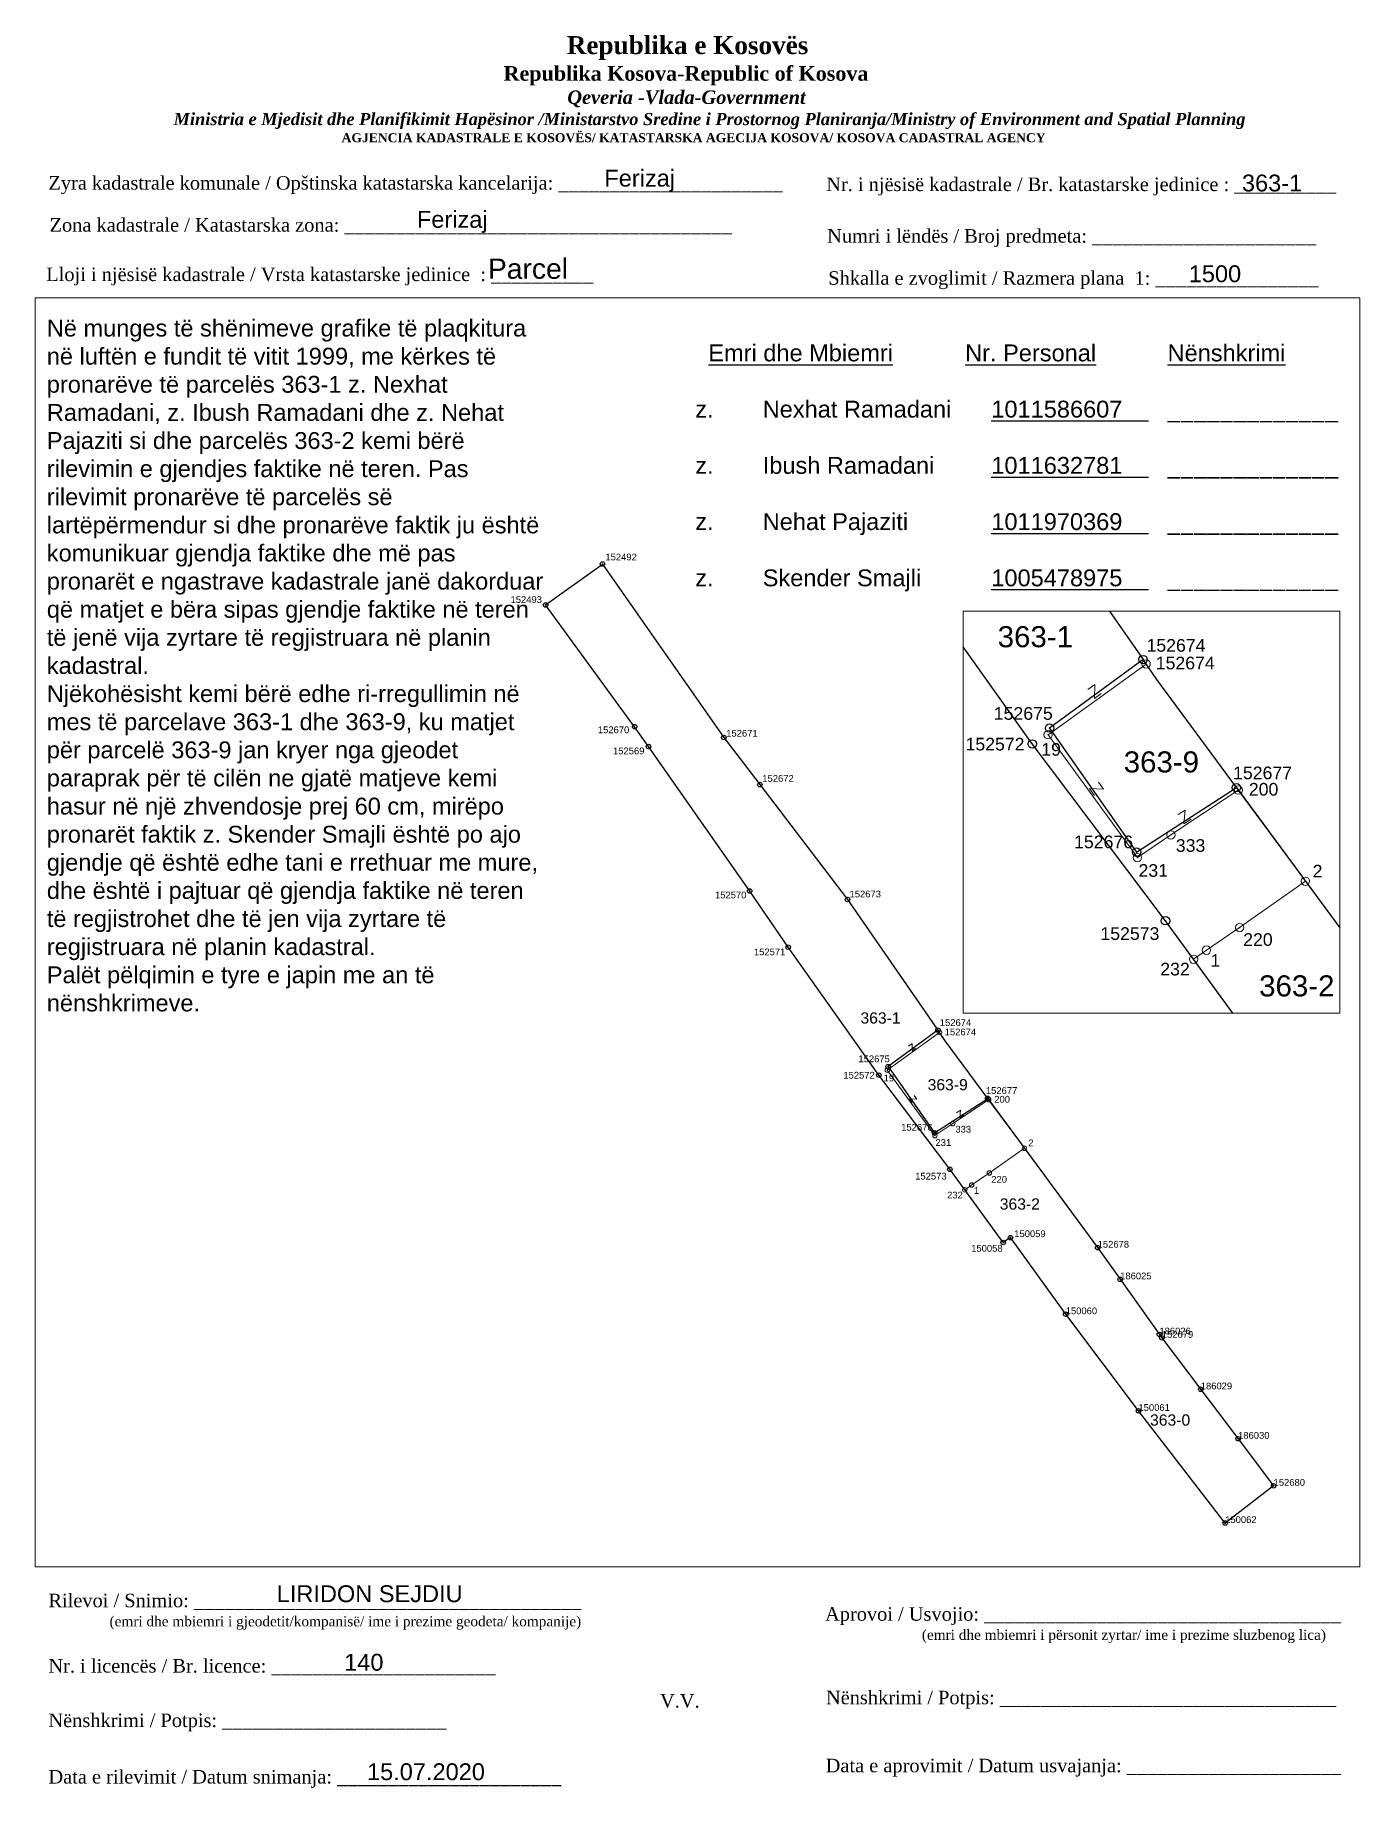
# Paper-space layout 'Layout1' of a CAD drawing. Header units: metres. Extents: x 2 to 198, y 5 to 265.
# The model-space entities are those that its viewports show. They can reach past a viewport. Long polylines and large blocks are cut down to what shows.
import ezdxf
from ezdxf.enums import TextEntityAlignment as Align

# ---------------------------------------------------------------- set-up
doc = ezdxf.new("R2010")
doc.units = ezdxf.units.M
doc.header["$PDMODE"] = 32
doc.header["$PDSIZE"] = 1
for name, color, linetype in [('FERIZAJ_A10_PAR_PARCEL_TXT', 7, 'Continuous'), ('FERIZAJ_PAR_PARCELGEOM_ILI', 7, 'Continuous'), ('Korniza e jashtme', 7, 'Continuous'), ('Nr e Pikave Gjeodezike te Parceles Baze', 7, 'Continuous'), ('Nr Parceles Baze', 7, 'Continuous'), ('Parcela Baze', 7, 'Continuous'), ('Pikat', 7, 'Continuous')]:
    doc.layers.add(name, color=color, linetype=linetype)
doc.layers.add('Parc-Re', color=1, linetype='Continuous', lineweight=0)
doc.layers.add('Pikat Ndarjes', color=1, linetype='Continuous', lineweight=0)
doc.styles.get("Standard").update_dxf_attribs({"font": 'arial.ttf'})

msp = doc.modelspace()

# ---------------------------------------------------------------- linework, layer by layer
at = {"layer": 'FERIZAJ_PAR_PARCELGEOM_ILI', "color": 7, "linetype": 'Continuous'}
msp.add_lwpolyline([(7513112.19, 4693174.33), (7513102.74, 4693187.16), (7513101.12, 4693189.51), (7513090.04, 4693181.4), (7513100.35, 4693166.68), (7513112.19, 4693174.33)], close=True, dxfattribs=at)
at = {"layer": 'Parc-Re', "flags": 128}
for points in [[(7513107.11, 4693153.98), (7513108.63, 4693155.06), (7513112.57, 4693157.74), (7513120.37, 4693163.23), (7513112.4, 4693174.04), (7513104.42, 4693168.72), (7513100.45, 4693166.04), (7513089.85, 4693180.61), (7513101.48, 4693188.99), (7513101.12, 4693189.51), (7513080.99, 4693218.6), (7513061.49, 4693244.15), (7513053.46, 4693254.65), (7513026.48, 4693293.24), (7513013.82, 4693284.13), (7513033.62, 4693257.05), (7513036.71, 4693252.63), (7513059.23, 4693220.48), (7513067.79, 4693207.99), (7513087.98, 4693179.51), (7513103.78, 4693158.55), (7513107.11, 4693153.98)], [(7513089.85, 4693180.61), (7513100.45, 4693166.04), (7513104.42, 4693168.72), (7513112.4, 4693174.04), (7513112.19, 4693174.33), (7513102.74, 4693187.16), (7513101.48, 4693188.99), (7513089.85, 4693180.61)]]:
    msp.add_lwpolyline(points, dxfattribs=at)
msp.add_lwpolyline([(7513120.37, 4693163.23), (7513112.57, 4693157.74), (7513108.63, 4693155.06), (7513107.11, 4693153.98), (7513115.62, 4693142.26), (7513117.25, 4693143.34), (7513129.55, 4693126.3), (7513145.74, 4693104.79), (7513165.04, 4693079.84), (7513175.81, 4693088.13), (7513167.91, 4693098.59), (7513159.6, 4693109.58), (7513150.93, 4693121.06), (7513150.4, 4693121.81), (7513141.67, 4693134.07), (7513136.66, 4693141.12)], close=True, dxfattribs=at)
at = {"layer": 'Parcela Baze'}
msp.add_lwpolyline([(7513115.62, 4693142.26), (7513103.78, 4693158.55), (7513087.98, 4693179.51), (7513067.79, 4693207.99), (7513059.23, 4693220.48), (7513036.71, 4693252.63), (7513033.62, 4693257.05), (7513013.82, 4693284.13), (7513026.48, 4693293.24), (7513053.46, 4693254.65), (7513061.49, 4693244.15), (7513080.99, 4693218.6), (7513101.12, 4693189.51), (7513090.04, 4693181.4), (7513100.35, 4693166.68), (7513112.19, 4693174.33), (7513136.66, 4693141.12), (7513141.67, 4693134.07), (7513150.4, 4693121.81), (7513150.93, 4693121.06), (7513159.6, 4693109.58), (7513167.91, 4693098.59), (7513175.81, 4693088.13), (7513165.04, 4693079.84), (7513145.74, 4693104.79), (7513129.55, 4693126.3), (7513117.25, 4693143.34), (7513115.62, 4693142.26)], dxfattribs=at)
at = {"layer": 'Pikat'}
for p in [(7513026.48, 4693293.24), (7513013.82, 4693284.13), (7513033.62, 4693257.05), (7513053.46, 4693254.65), (7513036.71, 4693252.63), (7513061.49, 4693244.15), (7513059.23, 4693220.48), (7513080.99, 4693218.6), (7513067.79, 4693207.99), (7513101.12, 4693189.51), (7513090.04, 4693181.4), (7513087.98, 4693179.51), (7513112.19, 4693174.33), (7513100.35, 4693166.68), (7513103.78, 4693158.55), (7513115.62, 4693142.26), (7513117.25, 4693143.34), (7513136.66, 4693141.12), (7513141.67, 4693134.07), (7513129.55, 4693126.3), (7513150.4, 4693121.81), (7513150.93, 4693121.06), (7513159.6, 4693109.58), (7513145.74, 4693104.79), (7513167.91, 4693098.59), (7513175.81, 4693088.13), (7513165.04, 4693079.84)]:
    msp.add_point(p, dxfattribs=at)
at = {"layer": 'Pikat Ndarjes', "flags": 128}
for points in [[(7513094.58, 4693185.97), (7513095.39, 4693186.56), (7513095.35, 4693184.92), (7513096.16, 4693185.51)], [(7513095.84, 4693174.97), (7513096.41, 4693174.16), (7513094.77, 4693174.23), (7513095.35, 4693173.41)], [(7513105.27, 4693171.13), (7513106.11, 4693171.68), (7513105.97, 4693170.04), (7513106.81, 4693170.58)]]:
    msp.add_lwpolyline(points, dxfattribs=at)
at = {"layer": 'Pikat Ndarjes'}
for p in [(7513101.48, 4693188.99), (7513089.85, 4693180.61), (7513112.4, 4693174.04), (7513104.42, 4693168.72), (7513100.45, 4693166.04), (7513120.37, 4693163.23), (7513112.57, 4693157.74), (7513108.63, 4693155.06), (7513107.11, 4693153.98)]:
    msp.add_point(p, dxfattribs=at)

# ---------------------------------------------------------------- texts
at = {"layer": 'FERIZAJ_A10_PAR_PARCEL_TXT'}
for s, p in [('363-9', (7513103.29, 4693177.38)), ('363-0', (7513152.79, 4693102.76))]:
    msp.add_text(s, height=2.5, dxfattribs=at).set_placement(p, align=Align.MIDDLE_CENTER)
at = {"layer": 'Nr e Pikave Gjeodezike te Parceles Baze'}
for s, p in [('152492', (7513027.12, 4693294.06)), ('152493', (7513006.01, 4693284.59)), ('152670', (7513025.44, 4693255.6)), ('152671', (7513054.01, 4693254.83)), ('152569', (7513028.81, 4693250.91)), ('152672', (7513062.03, 4693244.78)), ('152570', (7513051.51, 4693218.85)), ('152673', (7513081.45, 4693219.06)), ('152571', (7513060.17, 4693206.18)), ('152674', (7513101.53, 4693190.45)), ('152675', (7513083.42, 4693182.38)), ('152572', (7513080.07, 4693178.74)), ('152677', (7513111.79, 4693175.33)), ('152676', (7513092.94, 4693167.15)), ('152573', (7513096.06, 4693156.28)), ('150059', (7513118.1, 4693143.46)), ('152678', (7513136.66, 4693141.12)), ('150058', (7513108.52, 4693140.22)), ('186025', (7513141.67, 4693134.07)), ('150060', (7513129.55, 4693126.3)), ('186026', (7513150.4, 4693121.81)), ('152679', (7513150.93, 4693121.06)), ('186029', (7513159.6, 4693109.58)), ('150061', (7513145.74, 4693104.79)), ('186030', (7513167.91, 4693098.59)), ('152680', (7513175.81, 4693088.13)), ('150062', (7513165.04, 4693079.84))]:
    msp.add_text(s, height=1.5, dxfattribs=at).set_placement(p)
at = {"layer": 'Nr Parceles Baze'}
for s, p in [('363-1', (7513083.88, 4693190.98)), ('363-2', (7513114.88, 4693149.58))]:
    msp.add_text(s, height=2.5, dxfattribs=at).set_placement(p)
at = {"layer": 'Pikat Ndarjes', "char_height": 1.5, "attachment_point": 1}
for s, insert in [('152674', (7513102.62, 4693189.86)), ('19', (7513089.05, 4693179.62)), ('200', (7513113.66, 4693174.89)), ('333', (7513105, 4693168.22)), ('231', (7513100.58, 4693165.26)), ('2', (7513121.22, 4693165.18)), ('220', (7513112.99, 4693157.07)), ('232', (7513103.16, 4693153.57)), ('1', (7513109.11, 4693154.59))]:
    msp.add_mtext_dynamic_manual_height_columns(s, width=1.4646, gutter_width=1, heights=[0], dxfattribs=dict(at, insert=insert))

psp = doc.layouts.get("Layout1")

# ---------------------------------------------------------------- texts
at = {"attachment_point": 1}
for s, insert, char_height, width in [('\\pi77.297;{\\fBook Antiqua|b1|i0|c0|p18;\\H1.333x;Republika e Kosovës\\fTimes New Roman|b1|i0|c0|p18;\\P\\pi67.927;\\fBook Antiqua|b1|i0|c0|p18;\\H0.8125x;Republika Kosova-Republic of Kosova\\fTimes New Roman|b1|i0|c0|p18;\\P\\pi77.378;\\fBook Antiqua|b1|i1|c0|p18;\\H0.9233x;Qeveria -Vlada-Government \\P\\pi13.032,l6,t23.033;\\fTimes New Roman|b1|i1|c0|p18;\\H0.9x;Ministria e Mjedisit dhe Planifikimit Hapësinor /Ministarstvo Sredine i Prostornog Planiranja/Ministry of Environment and Spatial Planning\\P\\pi43.931,l0,tz;\\fBook Antiqua|b1|i0|c0|p18;\\H0.7406x;AGJENCIA KADASTRALE E KOSOVËS/ KATASTARSKA AGECIJA KOSOVA/ KOSOVA CADASTRAL AGENCY}', (3.16, 264.43), 2, 191.8237), ('Ferizaj', (86.03, 244.63), 2.5, 19.3474), ('{\\fTimes New Roman|b0|i0|c0|p18; Zyra kadastrale komunale / Opštinska katastarska kancelarija: ______________________}', (2.88, 243.68), 2, 114.6874), ('{\\fTimes New Roman|b0|i0|c0|p18;Nr. i njësisë kadastrale / Br. katastarske jedinice : __________}', (118.91, 243.47), 2, 98.5379), ('363-1', (180.52, 243.91), 2.5, 19.3474), ('{\\fTimes New Roman|b0|i0|c0|p18; Zona kadastrale / Katastarska zona: ______________________________________}', (3.05, 237.45), 2, 101.8807), ('Ferizaj', (58.25, 238.52), 2.5, 40.037), ('{\\fTimes New Roman|b0|i0|c0|p18; Numri i lëndës / Broj predmeta: ______________________}', (118.3, 235.82), 2, 83.344), ('{\\fArial|b0|i0|c0|p34;Parcel}', (68.77, 231.46), 3, 14.2476), ('{\\fTimes New Roman|b0|i0|c0|p18; Lloji i njësisë kadastrale / Vrsta katastarske jedinice  : __________ }', (2.56, 230.13), 2, 108.0893), ('{\\fTimes New Roman|b0|i0|c0|p18; Shkalla e zvoglimit / Razmera plana  1: ________________}', (118.46, 229.58), 2, 98.5379), ('1500', (172.64, 230.46), 2.5, 19.3474), ('LIRIDON SEJDIU', (37.47, 34.83), 2.5, 28.631), ('{\\fTimes New Roman|b0|i0|c0|p18; Rilevoi / Snimio: ______________________________________\\P             \\H0.75x;(emri dhe mbiemri i gjeodetit/kompanisë/ ime i prezime geodeta/ kompanije)}', (2.88, 33.58), 2, 87.3883), ('{\\fTimes New Roman|b0|i0|c0|p18; Aprovoi / Usvojio: ___________________________________\\P                    \\H0.75x;(emri dhe mbiemri i përsonit zyrtar/ ime i prezime sluzbenog lica)}', (117.98, 31.58), 2, 83.344), ('{\\fTimes New Roman|b0|i0|c0|p18; Nr. i licencës / Br. licence: ______________________\\P                                }', (2.88, 23.89), 2, 83.344), ('140', (47.47, 24.67), 2.5, 19.3474), ('{\\fTimes New Roman|b0|i0|c0|p18;V.V.                                 }', (94.28, 18.7), 2, 9.4297), ('{\\fTimes New Roman|b0|i0|c0|p18; Nënshkrimi / Potpis: _________________________________}', (118.12, 19.2), 2, 83.344), ('{\\fTimes New Roman|b0|i0|c0|p18; Nënshkrimi / Potpis: ______________________\\P                                 }', (2.88, 15.82), 2, 83.344), ('15.07.2020', (50.85, 8.45), 2.5, 19.3474), ('{\\fTimes New Roman|b0|i0|c0|p18; Data e aprovimit / Datum usvajanja: _____________________}', (118.07, 9.12), 2, 83.344), ('{\\fTimes New Roman|b0|i0|c0|p18; Data e rilevimit / Datum snimanja: ______________________\\P                                 }', (2.88, 7.45), 2, 83.344)]:
    psp.add_mtext(s, dxfattribs=dict(at, insert=insert, char_height=char_height, width=width))
at = {"layer": 'Korniza e jashtme', "color": 0, "char_height": 2.5, "attachment_point": 1}
for s, width, heights, insert in [('\\A1;Në munges të shënimeve grafike të plaqkitura në luftën e fundit të vitit 1999, me kërkes të pronarëve të parcelës 363-1 z. Nexhat Ramadani, z. Ibush Ramadani dhe z. Nehat Pajaziti si dhe parcelës 363-2 kemi bërë rilevimin e gjendjes faktike në teren. Pas rilevimit pronarëve të parcelës së lartëpërmendur si dhe pronarëve faktik ju është komunikuar gjendja faktike dhe më pas pronarët e ngastrave kadastrale janë dakorduar që matjet e bëra sipas gjendje faktike në teren të jenë vija zyrtare të regjistruara në planin kadastral.\\PNjëkohësisht kemi bërë edhe ri-rregullimin në mes të parcelave 363-1 dhe 363-9, ku matjet për parcelë 363-9 jan kryer nga gjeodet paraprak për të cilën ne gjatë matjeve kemi hasur në një zhvendosje prej 60 cm, mirëpo pronarët faktik z. Skender Smajli është po ajo gjendje që është edhe tani e rrethuar me mure,  dhe është i pajtuar që gjendja faktike në teren të regjistrohet dhe të jen vija zyrtare të regjistruara në planin kadastral.\\PPalët pëlqimin e tyre e japin me an të nënshkrimeve.', 74.0573, [0], (3.4, 222.41)), ('{\\C256;  \\LEmri dhe Mbiemri\\l^I^I\\LNr. Personal\\l^I^I\\LNënshkrimi\\P\\l\\Pz.^INexhat Ramadani^I\\L    1011586607    \\l^I_____________\\P\\Pz.^IIbush Ramadani^I\\L    1011632781    \\l^I_____________\\P\\Pz.^INehat Pajaziti^I\\L    1011970369    \\l^I_____________\\P\\Pz.^ISkender Smajli^I\\L    1005478975    \\l^I_____________}', 100.4762, [39.81], (99.5, 218.73))]:
    psp.add_mtext_dynamic_manual_height_columns(s, width=width, gutter_width=10, heights=heights, dxfattribs=dict(at, insert=insert))

# ---------------------------------------------------------------- viewports
at = {"layer": 'Korniza e jashtme', "view_target_point": (370776.43, 310629.57)}
psp.add_viewport(center=(99.83, 131.6), size=(196.35, 188.1097), view_center_point=(7142271.18, 4382581.71), view_height=282.447, dxfattribs=at)
psp.add_viewport(center=(167.12, 149.42), size=(55.78, 59.608), view_center_point=(7142325.69, 4382541.86), view_height=47.686, status=3, dxfattribs=at)

doc.saveas('drawing.dxf')
